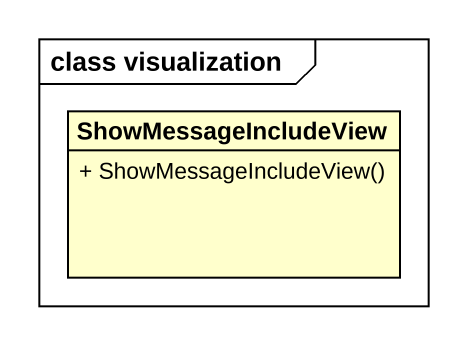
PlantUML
@startuml
mainframe class visualization
hide circle
hide empty members
skinparam classAttributeIconSize 0
class ShowMessageIncludeView {
  + ShowMessageIncludeView()
}
@enduml
